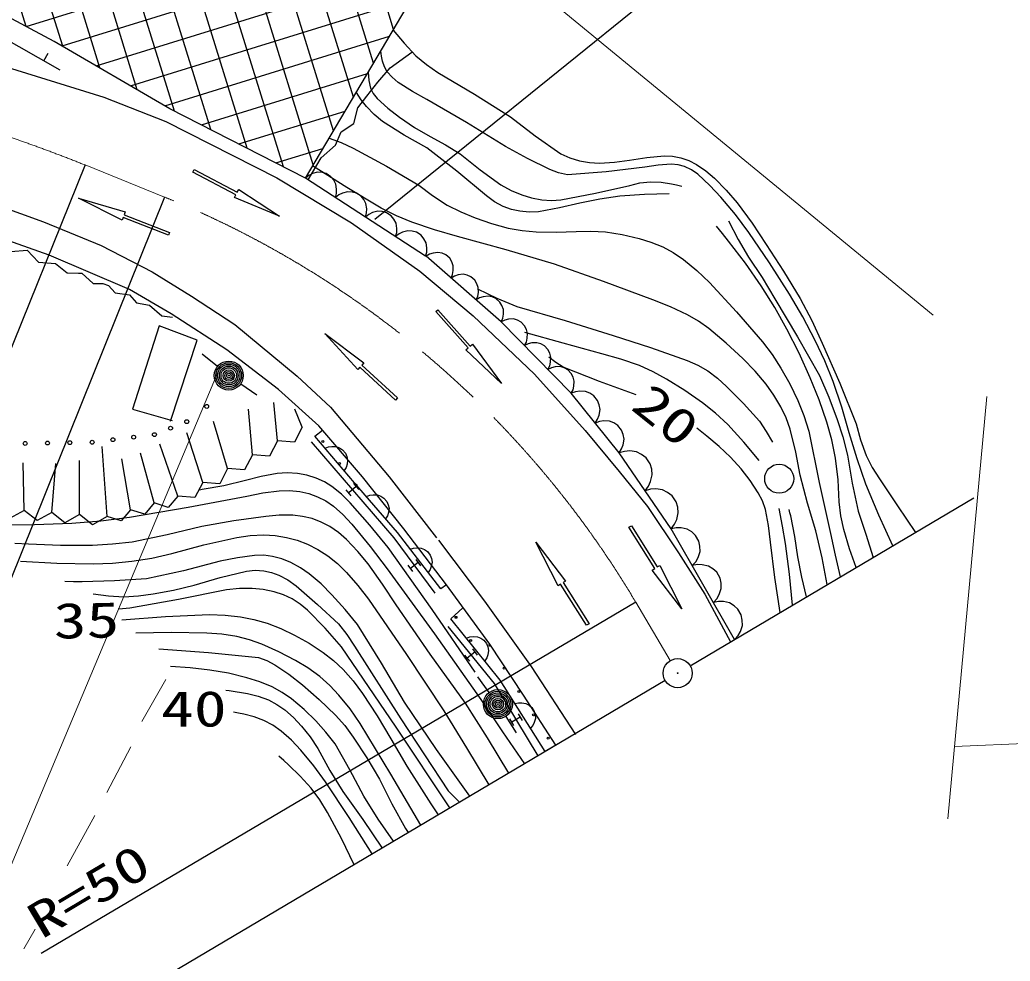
# Model space of a CAD drawing. Units: millimetres, scale not verified. Extents: x 40000 to 680000, y 20000 to 380000.
# Drawn here: x 218360 to 269246, y 243501 to 291880 of the extents above; entities that cross this region are included whole.
import ezdxf
from ezdxf.enums import TextEntityAlignment as Align

# ---------------------------------------------------------------- set-up
doc = ezdxf.new("R2010")
doc.units = ezdxf.units.MM
doc.header["$LTSCALE"] = 1000
doc.linetypes.add('CHAIN', pattern=[18.5, 12, -1.5, 3.5, -1.5])
for name, color, linetype, lineweight in [('M-BGD', 7, 'Continuous', 25), ('M-BGD-HTXT', 7, 'Continuous', 13), ('M-BMK', 2, 'CHAIN', 13), ('M-OTRS', 6, 'Continuous', 25), ('M-STR-STRC', 7, 'Continuous', 25)]:
    doc.layers.add(name, color=color, linetype=linetype, lineweight=lineweight)
doc.styles.add('ＭＳ ゴシック', font='')
doc.styles.get('ＭＳ ゴシック').set_extended_font_data('MS Gothic')

# ---------------------------------------------------------------- blocks, each defined once
blk = doc.blocks.new('BUHIN1')
at = {"color": 7, "linetype": 'Continuous', "lineweight": 25}
for radius in [746, 660, 574, 484, 398, 292, 202, 116, 22.5]:
    blk.add_circle((0, 0), radius, dxfattribs=at)
blk = doc.blocks.new('BUHIN15')
at = {"color": 7, "linetype": 'Continuous', "lineweight": 25}
blk.add_lwpolyline([(-414, 1012), (-616, 841), (-763, 638), (-905, 350), (-935, 78), (-914, -191), (-786, -505), (-612, -711), (-400, -884), (-97, -990), (148, -1026), (414, -1012)], dxfattribs=at)
blk = doc.blocks.new('BUHIN16')
at = {"color": 7, "linetype": 'Continuous', "lineweight": 25}
blk.add_lwpolyline([(-535, 1055), (-737, 852), (-879, 622), (-1007, 298), (-1015, 2), (-969, -286), (-803, -613), (-598, -821), (-354, -988), (-18, -1076), (250, -1093), (535, -1055)], dxfattribs=at)
blk = doc.blocks.new('BUHIN17')
at = {"color": 7, "linetype": 'Continuous', "lineweight": 25}
blk.add_lwpolyline([(-510, 839), (-665, 659), (-767, 458), (-852, 183), (-841, -63), (-784, -298), (-625, -558), (-443, -717), (-230, -841), (54, -892), (276, -889), (510, -839)], dxfattribs=at)
blk = doc.blocks.new('BUHIN18')
at = {"color": 7, "linetype": 'Continuous', "lineweight": 25}
blk.add_lwpolyline([(-513, 686), (-633, 517), (-705, 334), (-756, 87), (-725, -125), (-656, -325), (-497, -538), (-325, -660), (-129, -750), (122, -770), (315, -749), (513, -686)], dxfattribs=at)
blk = doc.blocks.new('BUHIN19')
at = {"color": 7, "linetype": 'Continuous', "lineweight": 25}
blk.add_lwpolyline([(-564, 641), (-669, 463), (-727, 277), (-758, 27), (-711, -181), (-626, -374), (-451, -573), (-271, -682), (-70, -755), (181, -756), (371, -720), (564, -641)], dxfattribs=at)
blk = doc.blocks.new('BUHIN21')
at = {"color": 7, "linetype": 'Continuous', "lineweight": 25}
blk.add_lwpolyline([(-700, 599), (-785, 393), (-818, 185), (-813, -86), (-731, -302), (-612, -495), (-395, -681), (-186, -769), (40, -817), (309, -780), (506, -712), (700, -599)], dxfattribs=at)
blk = doc.blocks.new('BUHIN60')
at = {"color": 7, "linetype": 'Continuous', "lineweight": 25}
blk.add_circle((0, 0), 99.5, dxfattribs=at)
blk = doc.blocks.new('BUHIN62')
at = {"color": 7, "linetype": 'Continuous', "lineweight": 25}
blk.add_circle((0, 0), 99.5, dxfattribs=at)
blk = doc.blocks.new('BUHIN91')
at = {"color": 3, "linetype": 'Continuous', "lineweight": 25}
for radius in [746, 22.5]:
    blk.add_circle((0, 0), radius, dxfattribs=at)

msp = doc.modelspace()

# ---------------------------------------------------------------- hatches: boundary and pattern name
at = {"layer": 'M-BGD'}
h = msp.add_hatch(dxfattribs=at)
h.set_pattern_fill('USER', color=256, style=0, pattern_type=2)
h.set_pattern_definition([(17.1895, (207421, 297478), (-443.3, 1433), []), (287.1895, (207421, 297478), (1433, 443.3), [])])
h.paths.add_polyline_path([(184821, 309020), (207421, 297478), (220134, 290773), (226077, 287309), (233032, 283750), (238268, 292568), (234011, 295460), (211677, 307936)])

# ---------------------------------------------------------------- linework, layer by layer
for p, q in [((220134, 290772), (207421, 297478)), ((220434, 289297), (211991, 294077)), ((233032, 283750), (238268, 292568)), ((226077, 287309), (220134, 290772)), ((219590, 289775), (219814, 290171)), ((237395, 289410), (238506, 290222)), ((216476, 289835), (222684, 287913)), ((236754, 288684), (237395, 289410)), ((236198, 287957), (236754, 288684)), ((222684, 287913), (225862, 286657)), ((235728, 287359), (236198, 287957)), ((233032, 283750), (226077, 287309)), ((235515, 286547), (235728, 287359)), ((225862, 286657), (231558, 283761)), ((234874, 286119), (235515, 286547)), ((234574, 285436), (234874, 286119)), ((233848, 284795), (234574, 285436)), ((233175, 283657), (233848, 284795)), ((221712, 284419), (214290, 266026)), ((231558, 283761), (235402, 281454)), ((239212, 279732), (233032, 283750)), ((215224, 283073), (219582, 281502)), ((225801, 282769), (212832, 250629)), ((219861, 279788), (215141, 281462)), ((219582, 281502), (222546, 280287)), ((235402, 281454), (238914, 278968)), ((217903, 279981), (218743, 280034)), ((218743, 280034), (219321, 279430)), ((222546, 280287), (225153, 278930)), ((219321, 279430), (220188, 279351)), ((223994, 278013), (219861, 279788)), ((239233, 279732), (239212, 279732)), ((243093, 276362), (239233, 279732)), ((220188, 279351), (220792, 278878)), ((220792, 278878), (221370, 278852)), ((221370, 278852), (221553, 278852)), ((221553, 278852), (222131, 278326)), ((225153, 278930), (227188, 277680)), ((238914, 278968), (241653, 276668)), ((222131, 278326), (222630, 278326)), ((222630, 278326), (222919, 278221)), ((222919, 278221), (223261, 277854)), ((223261, 277854), (223996, 277749)), ((226140, 276767), (223994, 278013)), ((223996, 277749), (224364, 277328)), ((224364, 277328), (225020, 277223)), ((227188, 277680), (229403, 276216)), ((225020, 277223), (225651, 276672)), ((225651, 276672), (226202, 276593)), ((229002, 274913), (226140, 276767)), ((241653, 276668), (244798, 273666)), ((246687, 272686), (243093, 276362)), ((225528, 276159), (224156, 271877)), ((227481, 275411), (225528, 276159)), ((229403, 276216), (232617, 273573)), ((226110, 271254), (227481, 275411)), ((231651, 272873), (229002, 274913)), ((228513, 274070), (227736, 274700)), ((232617, 273573), (234331, 271965)), ((244798, 273666), (247412, 270766)), ((229715, 273175), (230541, 272611)), ((233718, 271018), (231651, 272873)), ((249150, 269628), (246687, 272686)), ((224156, 271877), (226193, 271295)), ((230315, 269531), (230114, 271872)), ((231594, 270241), (231410, 272206)), ((232873, 270952), (232497, 271872)), ((234331, 271965), (237331, 268395)), ((229036, 268820), (228317, 271245)), ((232873, 270952), (232470, 270170)), ((233518, 270490), (233907, 270797)), ((235970, 268395), (233718, 271018)), ((247412, 270766), (249148, 268662)), ((227757, 268110), (226938, 270659)), ((231594, 270241), (231191, 269460)), ((232470, 270170), (231594, 270241)), ((235560, 268092), (233518, 270490)), ((222842, 266354), (222591, 269949)), ((226478, 267399), (225558, 270074)), ((233332, 270196), (237571, 265261)), ((221420, 266459), (221420, 269238)), ((224054, 266703), (223594, 269322)), ((225266, 267051), (224555, 269614)), ((230315, 269531), (229912, 268749)), ((231191, 269460), (230315, 269531)), ((251826, 265728), (249150, 269628)), ((218578, 266668), (218536, 269113)), ((219999, 266563), (220208, 269071)), ((229036, 268820), (228633, 268039)), ((229912, 268749), (229036, 268820)), ((238091, 265725), (235970, 268395)), ((237331, 268395), (239768, 265259)), ((249148, 268662), (250618, 266871)), ((227757, 268110), (227354, 267328)), ((228633, 268039), (227757, 268110)), ((235393, 267413), (235131, 267718)), ((235641, 267891), (235262, 267566)), ((235510, 268044), (235773, 267739)), ((237772, 265524), (235560, 268092)), ((226478, 267399), (225988, 266821)), ((227354, 267328), (226478, 267399)), ((252806, 258686), (267383, 267316)), ((218578, 266668), (217833, 266246)), ((219254, 266142), (218578, 266668)), ((224054, 266703), (223564, 266124)), ((224776, 266473), (224054, 266703)), ((225266, 267051), (224776, 266473)), ((225988, 266821), (225266, 267051)), ((250618, 266871), (252211, 264482)), ((219999, 266563), (219254, 266142)), ((220675, 266037), (219999, 266563)), ((221420, 266459), (220675, 266037)), ((222096, 265933), (221420, 266459)), ((222842, 266354), (222096, 265933)), ((223564, 266124), (222842, 266354)), ((240290, 262838), (238091, 265725)), ((255087, 260037), (251826, 265728)), ((237571, 265261), (239691, 262414)), ((239985, 262631), (237772, 265524)), ((239867, 265144), (242238, 261998)), ((238711, 264148), (238952, 263826)), ((252211, 264482), (253559, 262358)), ((238551, 263527), (238310, 263850)), ((238832, 263987), (238431, 263688)), ((240290, 262838), (239985, 262631)), ((242516, 259791), (240290, 262838)), ((253559, 262358), (254873, 259910)), ((250011, 261944), (219451, 243893)), ((240510, 261097), (241117, 261667)), ((242238, 261998), (244632, 258654)), ((243049, 257939), (240510, 261097)), ((240349, 260701), (242739, 257766)), ((241611, 259547), (241865, 259235)), ((244236, 257173), (242516, 259791)), ((241478, 258919), (241223, 259232)), ((241738, 259391), (241350, 259075)), ((244632, 258654), (246904, 255150)), ((242480, 257317), (241886, 258122)), ((251515, 257922), (221169, 239957)), ((242739, 257766), (244979, 254053)), ((245352, 254274), (243049, 257939)), ((245897, 254597), (244236, 257173)), ((243325, 256078), (243857, 255232)), ((243749, 255608), (243541, 255953)), ((244073, 256039), (243645, 255780)), ((243969, 256211), (244177, 255866)), ((246026, 254673), (245352, 254274))]:
    msp.add_line(p, q, dxfattribs=at)
for points in [[(237547, 291353), (238102, 290673), (238707, 290028), (239254, 289579), (239840, 289176), (241720, 288063), (243573, 286896), (244847, 285920), (246162, 284990), (246621, 284788), (247111, 284639), (247623, 284548), (248150, 284517), (248916, 284560), (249685, 284664), (250572, 284811), (251464, 284896), (251899, 284874), (252328, 284791), (252732, 284651), (253123, 284451), (253603, 284120), (254048, 283740), (254660, 283127), (255222, 282479), (255986, 281430), (256706, 280340), (257606, 278963), (258454, 277553), (259050, 276420), (259591, 275261), (260489, 273203), (261332, 271122), (261558, 270290), (261839, 269483), (262154, 268875), (262524, 268290), (263454, 266910), (264381, 265539)], [(263213, 264848), (262496, 266420), (261831, 268022), (261375, 269320), (260972, 270648), (260592, 271980), (260155, 273294), (259718, 274355), (259221, 275404), (258585, 276609), (257899, 277780), (256885, 279383), (255822, 280950), (255133, 281870), (254387, 282763), (253818, 283369), (253195, 283945), (252867, 284174), (252519, 284344), (252187, 284431), (251830, 284461), (251166, 284412), (250481, 284299), (248492, 284076), (246496, 283914), (246045, 284017), (245594, 284182), (244440, 284754), (243322, 285375), (241314, 286603), (239275, 287780), (238532, 288190), (237797, 288666), (237490, 288924), (237236, 289215), (237091, 289467), (236995, 289755), (236947, 290011), (236913, 290285)], [(236266, 289195), (236296, 288768), (236385, 288366), (236524, 288091), (236718, 287841), (237274, 287337), (237871, 286877), (238641, 286349), (239440, 285875), (240230, 285459), (240993, 284989), (242010, 284177), (243077, 283403), (243602, 283112), (244150, 282877), (244655, 282725), (245186, 282629), (245674, 282599), (246159, 282629), (247931, 282971), (249697, 283373), (250222, 283496), (250766, 283561), (251306, 283538), (251837, 283456), (252108, 283400), (252379, 283339)], [(251721, 282937), (250462, 282906), (249196, 282814), (248166, 282667), (247139, 282460), (246084, 282209), (245012, 282015), (244531, 281997), (244048, 282039), (243615, 282133), (243192, 282288), (242747, 282532), (242331, 282828), (240818, 284094), (239278, 285305), (238117, 285949), (236987, 286646), (236562, 287010), (236180, 287417), (235907, 287772), (235652, 288151)], [(234248, 285797), (234877, 285572), (235491, 285288), (237195, 284357), (238857, 283380), (239566, 282847), (240317, 282359), (241022, 282007), (241755, 281709), (242599, 281415), (243457, 281179), (244163, 281050), (244889, 280979), (245910, 280961), (246940, 281003), (247697, 281023), (248451, 280982), (249316, 280842), (250175, 280642), (250790, 280461), (251390, 280219), (251932, 279919), (252453, 279560), (253143, 278996), (253795, 278385), (255179, 276878), (256523, 275325), (257018, 274675), (257469, 273982), (257922, 273171), (258327, 272323), (258642, 271544), (258900, 270747), (259427, 268108), (260013, 265478), (260258, 264368), (260518, 263252)], [(259843, 262853), (259580, 264239), (259259, 265610), (258831, 267033), (258459, 268480), (258229, 269666), (257940, 270843), (257731, 271426), (257466, 271986), (257108, 272589), (256701, 273158), (256135, 273830), (255515, 274471), (254660, 275266), (253770, 276012), (253237, 276393), (252672, 276722), (251795, 277127), (250881, 277483), (248358, 278431), (245827, 279318), (243351, 280062), (240841, 280752), (239663, 281085), (238508, 281475), (237709, 281810), (236935, 282200), (235157, 283262), (233405, 284378)], [(254772, 281544), (255264, 280594), (255808, 279676), (256503, 278629), (257148, 277548), (258322, 275585), (259440, 273596), (259923, 272488), (260355, 271346), (260647, 270442), (260884, 269513), (261129, 268067), (261433, 266637), (261822, 265443), (262197, 264247)], [(261333, 263735), (260988, 264693), (260699, 265679), (260551, 266391), (260463, 267113), (260401, 268240), (260278, 269361), (260077, 270288), (259817, 271202), (259424, 272345), (258971, 273477), (258401, 274741), (257778, 275979), (257145, 277102), (256455, 278204), (255638, 279375), (254771, 280511), (254468, 280896), (254164, 281280)], [(239233, 279732), (239224, 279741), (239214, 279736)], [(241874, 278048), (242873, 277570), (243902, 277144), (246385, 276430), (248850, 275658), (250759, 275044), (252656, 274371), (253199, 274135), (253719, 273844), (254206, 273469), (254668, 273037), (255544, 272162), (256369, 271252), (256716, 270731), (257036, 270177)], [(256352, 269237), (255562, 270182), (254730, 271082), (254108, 271657), (253438, 272193), (252535, 272824), (251591, 273411), (250910, 273785), (250195, 274108), (249244, 274438), (248260, 274715), (246279, 275254), (244300, 275818)], [(250027, 272613), (248136, 273297), (246272, 274035), (245905, 274274), (245540, 274536)], [(257420, 261418), (257148, 263227), (256936, 265039), (256835, 265886), (256674, 266721), (256518, 267159), (256305, 267575), (255888, 268203), (255422, 268796), (254879, 269396), (254288, 269959), (253662, 270484), (253146, 270889)], [(234053, 269862), (234223, 269928), (234393, 269955), (234611, 269953), (234786, 269886), (234940, 269786), (235091, 269609), (235165, 269440), (235204, 269256), (235173, 269038), (235120, 268875), (235025, 268720)], [(241755, 258362), (239546, 261580), (237287, 264765), (236342, 265917), (235334, 267050), (234883, 267498), (234396, 267896), (234012, 268137), (233586, 268332), (233114, 268476), (232624, 268562), (232098, 268591), (231577, 268558), (230764, 268410), (229952, 268200), (228844, 267939), (227723, 267736), (227654, 267725), (227575, 267711)], [(217185, 265935), (219111, 265946), (221034, 266016), (222515, 266135), (223992, 266313), (227016, 266826), (230028, 267399), (230854, 267566), (231684, 267674), (232212, 267685), (232741, 267635), (233212, 267533), (233664, 267373), (234078, 267158), (234471, 266886), (234961, 266452), (235420, 265963), (236359, 264821), (237236, 263660), (239665, 260326), (242051, 256951), (243169, 255297), (244287, 253643)], [(236177, 267376), (236347, 267443), (236516, 267471), (236734, 267470), (236910, 267404), (237065, 267305), (237217, 267129), (237292, 266961), (237331, 266777), (237302, 266559), (237250, 266395), (237156, 266240)], [(258063, 261799), (257909, 263386), (257696, 264967), (257543, 265863), (257378, 266758)], [(258788, 262228), (258537, 263242), (258342, 264279), (258185, 265334), (257967, 266386), (257929, 266551), (257891, 266715)], [(243480, 253166), (242396, 254973), (241256, 256756), (239449, 259273), (237696, 261818), (237003, 262881), (236256, 263915), (235724, 264564), (235145, 265175), (234732, 265535), (234283, 265847), (233846, 266072), (233374, 266245), (232886, 266361), (232380, 266419), (231692, 266418), (231003, 266358), (229351, 266126), (227718, 265835), (225932, 265410), (224128, 265043), (223118, 264928), (222090, 264872), (220446, 264870), (218806, 264929), (218108, 264963)], [(218397, 264065), (220261, 263964), (222130, 263924), (223119, 263957), (224112, 264051), (225137, 264218), (226164, 264446), (227822, 264893), (229503, 265284), (230197, 265375), (230897, 265405), (231476, 265375), (232060, 265284), (232613, 265138), (233147, 264934), (233674, 264663), (234178, 264335), (234680, 263935), (235150, 263484), (235734, 262813), (236270, 262105), (238233, 259256), (240150, 256367), (241305, 254463), (242463, 252564)], [(238423, 264673), (238596, 264730), (238767, 264748), (238985, 264735), (239157, 264658), (239305, 264550), (239447, 264365), (239512, 264194), (239541, 264008), (239499, 263791), (239437, 263631), (239334, 263482)], [(241479, 251981), (239777, 254381), (238122, 256818), (236944, 258820), (235712, 260796), (235082, 261578), (234400, 262330), (233836, 262891), (233234, 263404), (232774, 263724), (232281, 263994), (231823, 264179), (231348, 264305), (230893, 264360), (230425, 264356), (229540, 264236), (228654, 264055), (226767, 263569), (224866, 263145), (223218, 263044), (221565, 263004), (221119, 263004), (220672, 263006)], [(222137, 262382), (222917, 262273), (223699, 262225), (224453, 262270), (225204, 262374), (226264, 262571), (227318, 262829), (228648, 263216), (230007, 263548), (230446, 263590), (230896, 263571), (231294, 263483), (231677, 263337), (232129, 263094), (232556, 262796), (233663, 261838), (234729, 260834), (235161, 260290), (235554, 259699), (237940, 255960), (240376, 252257), (240652, 251959), (240946, 251666)], [(240459, 251377), (237692, 255526), (234889, 259650), (234043, 260608), (233145, 261533), (232764, 261857), (232349, 262130), (231907, 262335), (231430, 262489), (230871, 262603), (230306, 262658), (229649, 262650), (228986, 262583), (226509, 262081), (224012, 261637), (223454, 261600), (223420, 261598)], [(223602, 261042), (225847, 261209), (228111, 261317), (228908, 261289), (229703, 261200), (230390, 261067), (231062, 260875), (231778, 260599), (232482, 260262), (233235, 259837), (233955, 259362), (234482, 258950), (234968, 258494), (235486, 257902), (235965, 257263), (236720, 256111), (237428, 254922), (238244, 253529), (239118, 252155), (239484, 251586), (239847, 251015)], [(238959, 250489), (237431, 253116), (235848, 255717), (235327, 256462), (234751, 257181), (234286, 257676), (233772, 258134), (233165, 258572), (232522, 258962), (231674, 259407), (230802, 259796), (230163, 260022), (229509, 260190), (228741, 260308), (227962, 260367), (226140, 260391), (224319, 260356)], [(241310, 260103), (241482, 260164), (241652, 260186), (241870, 260178), (242044, 260106), (242195, 260001), (242341, 259820), (242410, 259650), (242443, 259465), (242406, 259247), (242349, 259086), (242250, 258934)], [(225503, 259546), (228057, 259362), (230626, 259115), (231053, 258956), (231461, 258740), (232188, 258245), (232879, 257704), (233742, 256954), (234574, 256151), (235053, 255606), (235492, 255015), (236189, 253955), (236835, 252863), (237482, 251580), (238181, 250329), (238250, 250220), (238320, 250111)], [(237565, 249664), (236772, 250808), (236030, 251983), (235322, 253338), (234559, 254668), (234090, 255278), (233571, 255852), (232963, 256443), (232317, 256987), (231841, 257318), (231327, 257601), (230691, 257862), (230032, 258067), (229079, 258296), (228117, 258466), (227108, 258578), (226095, 258642)], [(228954, 257422), (229115, 257408), (230054, 257265), (230600, 257127), (231133, 256930), (231573, 256699), (231984, 256415), (232430, 256026), (232842, 255586), (233280, 255027), (233673, 254427), (234290, 253307), (234956, 252220), (235979, 250775), (236972, 249313)], [(243802, 256742), (243980, 256783), (244151, 256784), (244367, 256751), (244531, 256660), (244669, 256538), (244793, 256341), (244842, 256164), (244854, 255977), (244792, 255765), (244716, 255611), (244600, 255472)], [(236471, 249016), (235291, 250887), (234065, 252720), (233461, 253548), (232806, 254342), (232317, 254852), (231784, 255320), (231358, 255623), (230897, 255875), (230398, 256064), (229868, 256200), (229603, 256254), (229336, 256305)], [(235532, 248461), (234882, 249810), (234172, 251142), (233773, 251786), (233325, 252393), (232772, 253006), (232166, 253587), (231920, 253809), (231673, 254030)]]:
    msp.add_lwpolyline(points, dxfattribs=at)
for centre, radius in [((227964, 272012), 99.5), ((226937, 271227), 99.5), ((226107, 270895), 99.5), ((218635, 270110), 99.5), ((222077, 270170), 99.5), ((225277, 270563), 99.5), ((233933, 270204), 49.7), ((234792, 269081), 49.7), ((257378, 268297), 746), ((240772, 261173), 49.7), ((241525, 259976), 49.7), ((243252, 258556), 49.7), ((244005, 257358), 49.7), ((244757, 256161), 49.7), ((245510, 254963), 49.7)]:
    msp.add_circle(centre, radius, dxfattribs=at)
for centre, start, end in [((235651, 267958), 333.4103, 108.0787), ((242500, 259753), 81.7919, 350.1609)]:
    msp.add_arc(centre, 49.7, start, end, dxfattribs=at)
at = {"layer": 'M-BGD-HTXT'}
for p, q in [((230356, 305400), (265296, 276704)), ((228549, 273812), (215503, 242703)), ((268051, 272521), (266036, 250820)), ((224623, 255813), (225858, 257975)), ((222832, 252169), (224067, 254516)), ((220794, 248402), (222215, 250996)), ((218571, 244140), (219146, 245141))]:
    msp.add_line(p, q, dxfattribs=at)
msp.add_lwpolyline([(266381, 254541), (270378, 254707), (274381, 254813), (276840, 254823), (279306, 254772), (281380, 254672), (283450, 254512), (285991, 254241), (288529, 253910), (292734, 253288), (296938, 252606), (300164, 252027), (303388, 251387), (307868, 250405), (312346, 249362), (312978, 249212), (313620, 249061)], dxfattribs=at)
at = {"layer": 'M-BMK'}
for p, q in [((221712, 284419), (225801, 282769)), ((251779, 258950), (250011, 261944))]:
    msp.add_line(p, q, dxfattribs=at)
for centre, radius, start, end in [((191938, 210166), 80000, 68.15027, 109.72937), ((207006, 236436), 50000, 30.6738, 67.9206)]:
    msp.add_arc(centre, radius, start, end, dxfattribs=at)
at = {"layer": 'M-STR-STRC'}
for p, q in [((253267, 295089), (236600, 281612)), ((227256, 284057), (227326, 284189)), ((229466, 282888), (227256, 284057)), ((227326, 284189), (229536, 283021)), ((229536, 283021), (229606, 283153)), ((229606, 283153), (231711, 281785)), ((223616, 281585), (221370, 282707)), ((221370, 282707), (223780, 282004)), ((229395, 282755), (229466, 282888)), ((231711, 281785), (229395, 282755)), ((223780, 282004), (223725, 281864)), ((223670, 281725), (223616, 281585)), ((225998, 280813), (223670, 281725)), ((223725, 281864), (226053, 280952)), ((226053, 280952), (225998, 280813)), ((239729, 276883), (239841, 276983)), ((241391, 275016), (239729, 276883)), ((239841, 276983), (241503, 275115)), ((235725, 273913), (234034, 275767)), ((234034, 275767), (236029, 274245)), ((241279, 274916), (241391, 275016)), ((243110, 273198), (241279, 274916)), ((241503, 275115), (241615, 275215)), ((241615, 275215), (243110, 273198)), ((235827, 274023), (235725, 273913)), ((237670, 272335), (235827, 274023)), ((236029, 274245), (235928, 274134)), ((235928, 274134), (237772, 272445)), ((237772, 272445), (237670, 272335)), ((249656, 265801), (249784, 265880)), ((250984, 263682), (249656, 265801)), ((249784, 265880), (251111, 263762)), ((246020, 262798), (244872, 265031)), ((244872, 265031), (246400, 263039)), ((250857, 263603), (250984, 263682)), ((252375, 261604), (250857, 263603)), ((251111, 263762), (251238, 263841)), ((251238, 263841), (252375, 261604)), ((246147, 262879), (246020, 262798)), ((247485, 260767), (246147, 262879)), ((246400, 263039), (246273, 262959)), ((246273, 262959), (247611, 260847)), ((247611, 260847), (247485, 260767))]:
    msp.add_line(p, q, dxfattribs=at)

# ---------------------------------------------------------------- block references
at = {"layer": 'M-BGD', "rotation": 187.54992}
for name, p in [('BUHIN21', (233805, 283247)), ('BUHIN21', (235350, 282243)), ('BUHIN21', (236895, 281239)), ('BUHIN21', (238440, 280234)), ('BUHIN19', (239876, 279170)), ('BUHIN19', (241163, 278047)), ('BUHIN19', (242449, 276924)), ('BUHIN18', (243692, 275750)), ('BUHIN18', (244890, 274524)), ('BUHIN1', (229096, 273598)), ('BUHIN18', (246088, 273299)), ('BUHIN17', (247303, 271922)), ('BUHIN17', (248535, 270393)), ('BUHIN60', (219782, 270130)), ('BUHIN60', (220930, 270150)), ('BUHIN62', (223143, 270301)), ('BUHIN62', (224210, 270432)), ('BUHIN16', (249819, 268653)), ('BUHIN16', (251157, 266703)), ('BUHIN15', (252369, 264779)), ('BUHIN15', (253456, 262882)), ('BUHIN15', (254543, 260985)), ('BUHIN1', (242925, 256713))]:
    msp.add_blockref(name, p, dxfattribs=at)
at = {"layer": 'M-OTRS', "rotation": 187.54992}
msp.add_blockref('BUHIN91', (252160, 258304), dxfattribs=at)

# ---------------------------------------------------------------- texts
at = {"layer": 'M-BGD-HTXT', "style": 'ＭＳ ゴシック', "width": 1.35}
for s, rotation, p in [('20', 321.1, (249341, 271481)), ('35', 1.3, (220133, 259522)), ('R=50', 30.8, (219752, 244125))]:
    msp.add_text(s, height=1833, rotation=rotation, dxfattribs=at).set_placement(p, align=Align.BOTTOM_LEFT)
msp.add_text('40', height=1833, dxfattribs=at).set_placement((225621, 255010), align=Align.BOTTOM_LEFT)

doc.saveas('drawing.dxf')
